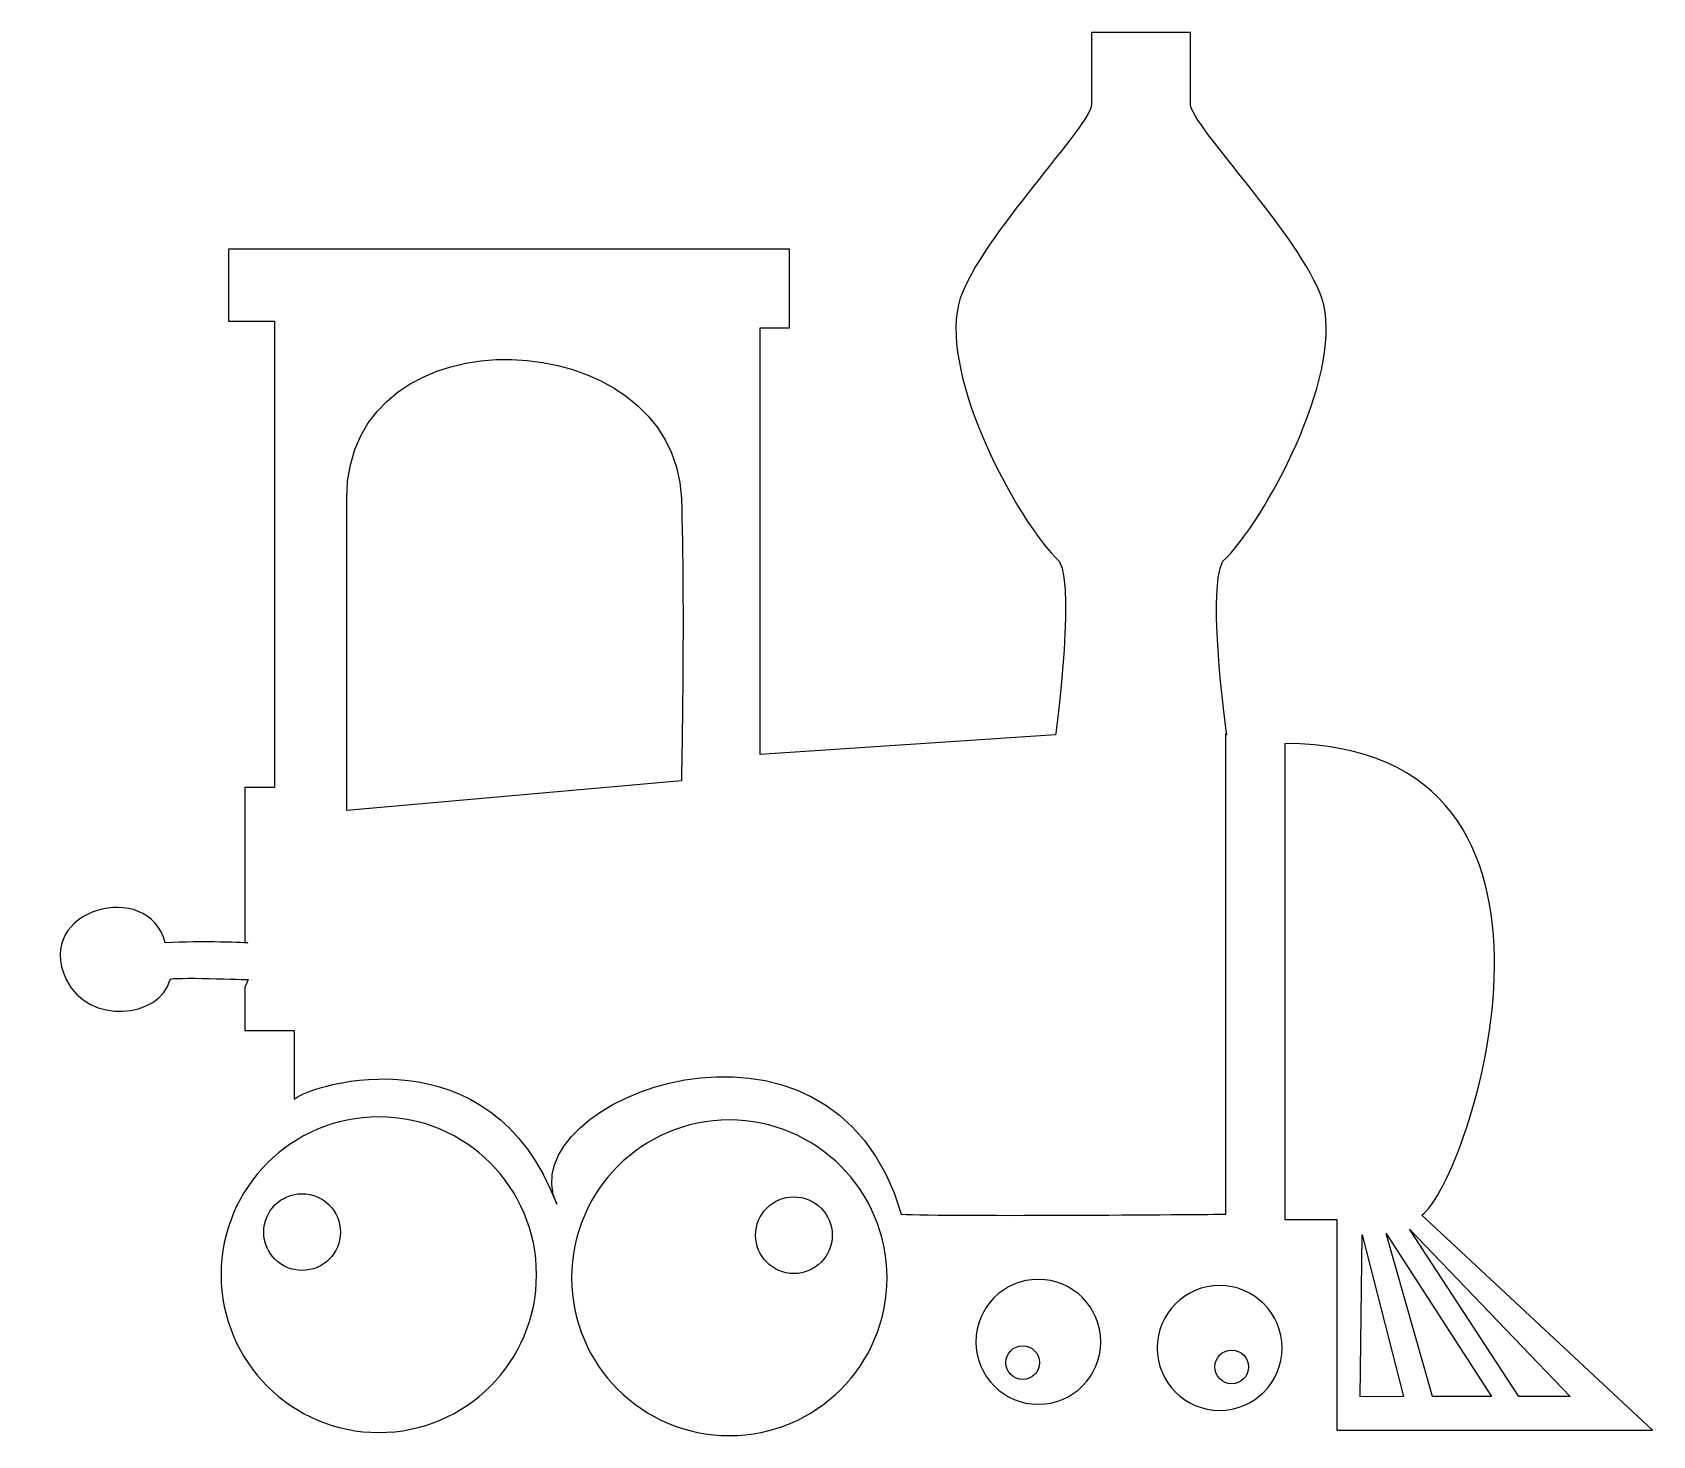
# Model space of a CAD drawing. Header units: centimetres. Extents: x -11 to 10.6, y -9.4 to 9.4.
import ezdxf

# ---------------------------------------------------------------- set-up
doc = ezdxf.new("R2010")
doc.units = ezdxf.units.CM
doc.header["$MEASUREMENT"] = 0
doc.layers.add('Camada 1', color=7, linetype='Continuous')

msp = doc.modelspace()

# ---------------------------------------------------------------- linework, layer by layer
at = {"layer": 'Camada 1', "color": 250}
for points, knots in [([(-8.12457, -3.28021), (-8.12457, -3.28021), (-9.1669, -3.24267), (-9.1669, -3.27762), (-9.1669, -3.27762), (-9.30615, -3.79909), (-10.26095, -3.89307), (-10.55731, -3.27762), (-10.55731, -3.27762), (-11.00917, -2.33914), (-9.44495, -1.92187), (-9.23619, -2.7911), (-9.23619, -2.7911), (-8.74957, -2.75644), (-8.12904, -2.7911), (-8.12904, -2.7911), (-8.12904, -2.7911), (-8.12904, -2.7911), (-8.16878, -2.77401), (-8.16878, -2.77401), (-8.16878, -2.77401), (-8.16878, -2.77401), (-8.16878, -0.71365), (-8.16878, -0.71365), (-8.16878, -0.71365), (-8.16878, -0.71365), (-7.77427, -0.71365), (-7.77427, -0.71365), (-7.77427, -0.71365), (-7.77427, -0.71365), (-7.77427, 5.512), (-7.77427, 5.512), (-7.77427, 5.512), (-7.77427, 5.512), (-8.38818, 5.512), (-8.38818, 5.512), (-8.38818, 5.512), (-8.38818, 5.512), (-8.38818, 6.47659), (-8.38818, 6.47659), (-8.38818, 6.47659), (-8.38818, 6.47659), (-0.89113, 6.47659), (-0.89113, 6.47659), (-0.89113, 6.47659), (-0.89113, 6.47659), (-0.89113, 5.42442), (-0.89113, 5.42442), (-0.89113, 5.42442), (-0.89113, 5.42442), (-1.28565, 5.42442), (-1.28565, 5.42442), (-1.28565, 5.42442), (-1.28565, 5.42442), (-1.28565, -0.27526), (-1.28565, -0.27526), (-1.28565, -0.27526), (-1.28565, -0.27526), (2.66037, -0.01197), (2.66037, -0.01197), (2.66037, -0.01197), (2.66037, -0.01197), (2.96694, 2.22387), (2.66037, 2.35534), (2.66037, 2.35534), (2.04683, 3.01283), (1.08171, 4.89812), (1.38862, 5.81895), (1.38862, 5.81895), (1.65773, 6.62633), (3.14241, 8.1426), (3.14241, 8.40562), (3.14241, 8.40562), (3.14241, 8.66859), (3.14241, 9.37021), (3.14241, 9.37021), (3.14241, 9.37021), (3.14241, 9.37021), (4.46634, 9.37021), (4.46634, 9.37021), (4.46634, 9.37021), (4.46634, 9.37021), (4.46634, 8.66859), (4.46634, 8.40562), (4.46634, 8.40562), (4.46634, 8.1426), (5.95102, 6.62632), (6.22013, 5.81895), (6.22013, 5.81895), (6.52702, 4.89812), (5.56203, 3.01283), (4.94846, 2.35534), (4.94846, 2.35534), (4.64178, 2.22387), (4.94846, -0.01197), (4.94846, -0.01197), (4.94846, -0.01197), (4.94846, -0.01197), (4.93722, 0.00697), (4.93722, 0.00697), (4.93722, 0.00697), (4.93722, 0.00697), (4.93722, -6.41309), (4.93722, -6.41309), (4.93722, -6.41309), (4.93722, -6.41309), (1.21837, -6.44804), (0.59969, -6.41309), (0.59969, -6.41309), (-0.32087, -3.21248), (-4.66163, -4.87877), (-4.00382, -6.28154), (-4.00382, -6.28154), (-4.88068, -3.95789), (-7.24835, -4.6593), (-7.51132, -4.87875), (-7.51132, -4.87875), (-7.51132, -4.87875), (-7.51132, -3.95787), (-7.51132, -3.95787), (-7.51132, -3.95787), (-7.51132, -3.95787), (-8.16881, -3.95786), (-8.16881, -3.95786), (-8.16881, -3.95786), (-8.16881, -3.95786), (-8.16881, -3.38789), (-8.16881, -3.38789), (-8.16881, -3.38789), (-8.16881, -3.38789), (-8.12457, -3.28021), (-8.12457, -3.28021)], [0, 0, 0, 0, 0.02941176, 0.02941176, 0.02941176, 0.02941176, 0.05882353, 0.05882353, 0.05882353, 0.05882353, 0.08823529, 0.08823529, 0.08823529, 0.08823529, 0.11764706, 0.11764706, 0.11764706, 0.11764706, 0.14705882, 0.14705882, 0.14705882, 0.14705882, 0.17647059, 0.17647059, 0.17647059, 0.17647059, 0.20588235, 0.20588235, 0.20588235, 0.20588235, 0.23529412, 0.23529412, 0.23529412, 0.23529412, 0.26470588, 0.26470588, 0.26470588, 0.26470588, 0.29411765, 0.29411765, 0.29411765, 0.29411765, 0.32352941, 0.32352941, 0.32352941, 0.32352941, 0.35294118, 0.35294118, 0.35294118, 0.35294118, 0.38235294, 0.38235294, 0.38235294, 0.38235294, 0.41176471, 0.41176471, 0.41176471, 0.41176471, 0.44117647, 0.44117647, 0.44117647, 0.44117647, 0.47058824, 0.47058824, 0.47058824, 0.47058824, 0.5, 0.5, 0.5, 0.5, 0.52941176, 0.52941176, 0.52941176, 0.52941176, 0.55882353, 0.55882353, 0.55882353, 0.55882353, 0.58823529, 0.58823529, 0.58823529, 0.58823529, 0.61764706, 0.61764706, 0.61764706, 0.61764706, 0.64705882, 0.64705882, 0.64705882, 0.64705882, 0.67647059, 0.67647059, 0.67647059, 0.67647059, 0.70588235, 0.70588235, 0.70588235, 0.70588235, 0.73529412, 0.73529412, 0.73529412, 0.73529412, 0.76470588, 0.76470588, 0.76470588, 0.76470588, 0.79411765, 0.79411765, 0.79411765, 0.79411765, 0.82352941, 0.82352941, 0.82352941, 0.82352941, 0.85294118, 0.85294118, 0.85294118, 0.85294118, 0.88235294, 0.88235294, 0.88235294, 0.88235294, 0.91176471, 0.91176471, 0.91176471, 0.91176471, 0.94117647, 0.94117647, 0.94117647, 0.94117647, 1, 1, 1, 1]), ([(-2.33795, -0.62586), (-2.33795, -0.62586), (-2.28853, 1.74245), (-2.33795, 3.14466), (-2.33795, 3.14466), (-2.42129, 5.51199), (-6.80983, 5.7312), (-6.80983, 3.14466), (-6.80983, 3.14466), (-6.80983, 2.1802), (-6.80983, -1.02036), (-6.80983, -1.02036), (-6.80983, -1.02036), (-6.80983, -1.02036), (-2.33795, -0.62586), (-2.33795, -0.62586)], [0, 0, 0, 0, 0.2, 0.2, 0.2, 0.2, 0.4, 0.4, 0.4, 0.4, 0.6, 0.6, 0.6, 0.6, 1, 1, 1, 1]), ([(7.55665, -6.42685), (7.55665, -6.42685), (10.63883, -9.29673), (10.63883, -9.29673), (10.63883, -9.29673), (10.63883, -9.29673), (6.42023, -9.29673), (6.42023, -9.29673), (6.42023, -9.29673), (6.42023, -9.29673), (6.42023, -6.48458), (6.42023, -6.48458), (6.42023, -6.48458), (6.42023, -6.48458), (5.72684, -6.48458), (5.72684, -6.48458), (5.72684, -6.48458), (5.72684, -6.48458), (5.72684, -0.1281), (5.72684, -0.1281), (5.72684, -0.1281), (10.11861, -0.14736), (8.19225, -5.96436), (7.55665, -6.42685)], [0, 0, 0, 0, 0.14285714, 0.14285714, 0.14285714, 0.14285714, 0.28571429, 0.28571429, 0.28571429, 0.28571429, 0.42857143, 0.42857143, 0.42857143, 0.42857143, 0.57142857, 0.57142857, 0.57142857, 0.57142857, 0.71428571, 0.71428571, 0.71428571, 0.71428571, 1, 1, 1, 1]), ([(-8.48798, -7.22137), (-8.48798, -6.05742), (-7.544, -5.11386), (-6.38076, -5.11386), (-6.38076, -5.11386), (-5.21649, -5.11386), (-4.27325, -6.05742), (-4.27325, -7.22137), (-4.27325, -7.22137), (-4.27325, -8.38522), (-5.21649, -9.32888), (-6.38076, -9.32888), (-6.38076, -9.32888), (-7.544, -9.32888), (-8.48798, -8.38521), (-8.48798, -7.22137)], [0, 0, 0, 0, 0.2, 0.2, 0.2, 0.2, 0.4, 0.4, 0.4, 0.4, 0.6, 0.6, 0.6, 0.6, 1, 1, 1, 1]), ([(-3.80464, -7.26269), (-3.80464, -6.09884), (-2.86066, -5.15518), (-1.69742, -5.15518), (-1.69742, -5.15518), (-0.53315, -5.15518), (0.41012, -6.09884), (0.41012, -7.26269), (0.41012, -7.26269), (0.41012, -8.42665), (-0.53312, -9.3702), (-1.69742, -9.3702), (-1.69742, -9.3702), (-2.86066, -9.37021), (-3.80464, -8.42665), (-3.80464, -7.26269)], [0, 0, 0, 0, 0.2, 0.2, 0.2, 0.2, 0.4, 0.4, 0.4, 0.4, 0.6, 0.6, 0.6, 0.6, 1, 1, 1, 1]), ([(-7.40612, -7.16456), (-7.12286, -7.16456), (-6.8936, -6.93562), (-6.8936, -6.65235), (-6.8936, -6.65235), (-6.8936, -6.36919), (-7.12286, -6.14017), (-7.40612, -6.14017), (-7.40612, -6.14017), (-7.68928, -6.14017), (-7.91833, -6.36919), (-7.91833, -6.65235), (-7.91833, -6.65235), (-7.91833, -6.93559), (-7.68928, -7.16456), (-7.40612, -7.16456)], [0, 0, 0, 0, 0.2, 0.2, 0.2, 0.2, 0.4, 0.4, 0.4, 0.4, 0.6, 0.6, 0.6, 0.6, 1, 1, 1, 1]), ([(-0.83432, -7.20597), (-0.55116, -7.20597), (-0.3218, -6.97692), (-0.3218, -6.69376), (-0.3218, -6.69376), (-0.3218, -6.4105), (-0.55117, -6.18158), (-0.83432, -6.18158), (-0.83432, -6.18158), (-1.11758, -6.18158), (-1.34653, -6.4105), (-1.34653, -6.69376), (-1.34653, -6.69376), (-1.34653, -6.97692), (-1.11759, -7.20597), (-0.83432, -7.20597)], [0, 0, 0, 0, 0.2, 0.2, 0.2, 0.2, 0.4, 0.4, 0.4, 0.4, 0.6, 0.6, 0.6, 0.6, 1, 1, 1, 1]), ([(6.75991, -6.68794), (6.75991, -6.68794), (6.73107, -8.85165), (6.73107, -8.85165), (6.73107, -8.85165), (6.73107, -8.85165), (7.30998, -8.8475), (7.30998, -8.8475), (7.30998, -8.8475), (7.30998, -8.8475), (6.75991, -6.68794), (6.75991, -6.68794)], [0, 0, 0, 0, 0.25, 0.25, 0.25, 0.25, 0.5, 0.5, 0.5, 0.5, 1, 1, 1, 1]), ([(7.08034, -6.67159), (7.08034, -6.67159), (7.69608, -8.8475), (7.69608, -8.8475), (7.69608, -8.8475), (7.69608, -8.8475), (8.48414, -8.84749), (8.48414, -8.84749), (8.48414, -8.84749), (8.48414, -8.84749), (7.08034, -6.67159), (7.08034, -6.67159)], [0, 0, 0, 0, 0.25, 0.25, 0.25, 0.25, 0.5, 0.5, 0.5, 0.5, 1, 1, 1, 1]), ([(7.39242, -6.61383), (7.39242, -6.61383), (8.85361, -8.8475), (8.85361, -8.8475), (8.85361, -8.8475), (8.85361, -8.8475), (9.53554, -8.84749), (9.53554, -8.84749), (9.53554, -8.84749), (9.53554, -8.84749), (7.39242, -6.61383), (7.39242, -6.61383)], [0, 0, 0, 0, 0.25, 0.25, 0.25, 0.25, 0.5, 0.5, 0.5, 0.5, 1, 1, 1, 1]), ([(1.59714, -8.11777), (1.59714, -7.65718), (1.97041, -7.28391), (2.43132, -7.28391), (2.43132, -7.28391), (2.89223, -7.28391), (3.2655, -7.65716), (3.2655, -8.11777), (3.2655, -8.11777), (3.2655, -8.57838), (2.89223, -8.95227), (2.43132, -8.95227), (2.43132, -8.95227), (1.97041, -8.95227), (1.59714, -8.57836), (1.59714, -8.11777)], [0, 0, 0, 0, 0.2, 0.2, 0.2, 0.2, 0.4, 0.4, 0.4, 0.4, 0.6, 0.6, 0.6, 0.6, 1, 1, 1, 1]), ([(4.01925, -8.19987), (4.01925, -7.73928), (4.39263, -7.36598), (4.85343, -7.36598), (4.85343, -7.36598), (5.31433, -7.36598), (5.68771, -7.73925), (5.68771, -8.19987), (5.68771, -8.19987), (5.68771, -8.66049), (5.31433, -9.03437), (4.85343, -9.03437), (4.85343, -9.03437), (4.39265, -9.03437), (4.01925, -8.66049), (4.01925, -8.19987)], [0, 0, 0, 0, 0.2, 0.2, 0.2, 0.2, 0.4, 0.4, 0.4, 0.4, 0.6, 0.6, 0.6, 0.6, 1, 1, 1, 1]), ([(2.22257, -8.62136), (2.34724, -8.62136), (2.44829, -8.52061), (2.44829, -8.39615), (2.44829, -8.39615), (2.44829, -8.27137), (2.34725, -8.17065), (2.22257, -8.17065), (2.22257, -8.17065), (2.09811, -8.17065), (1.99738, -8.2714), (1.99738, -8.39615), (1.99738, -8.39615), (1.99738, -8.5206), (2.09811, -8.62136), (2.22257, -8.62136)], [0, 0, 0, 0, 0.2, 0.2, 0.2, 0.2, 0.4, 0.4, 0.4, 0.4, 0.6, 0.6, 0.6, 0.6, 1, 1, 1, 1]), ([(5.01516, -8.67837), (5.13994, -8.67837), (5.24088, -8.57772), (5.24088, -8.45326), (5.24088, -8.45326), (5.24088, -8.32848), (5.13994, -8.22776), (5.01516, -8.22776), (5.01516, -8.22776), (4.8907, -8.22776), (4.78995, -8.32851), (4.78995, -8.45326), (4.78995, -8.45326), (4.78995, -8.57775), (4.8907, -8.67837), (5.01516, -8.67837)], [0, 0, 0, 0, 0.2, 0.2, 0.2, 0.2, 0.4, 0.4, 0.4, 0.4, 0.6, 0.6, 0.6, 0.6, 1, 1, 1, 1])]:
    msp.add_open_spline(points, degree=3, knots=knots, dxfattribs=at)

doc.saveas('drawing.dxf')
